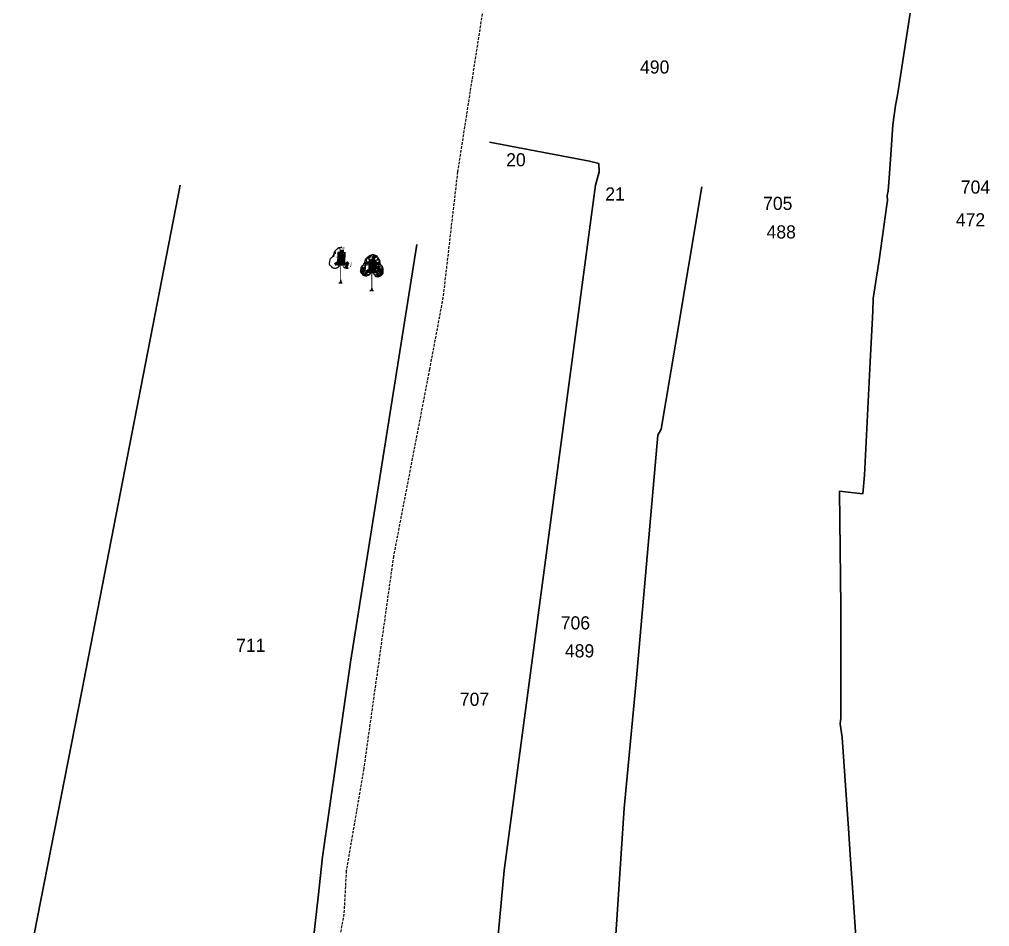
# Model space of a CAD drawing. Header units: millimetres. Extents: x -7906370 to 58235770, y -60992620 to 60.
# Drawn here: x 2613.5 to 2798.2, y -459.1 to -286.3 of the extents above; entities that cross this region are included whole.
import ezdxf

# ---------------------------------------------------------------- set-up
doc = ezdxf.new("R2010")
doc.units = ezdxf.units.MM
doc.linetypes.add('ACAD_ISO02W100', pattern=[15, 12, -3])
doc.linetypes.add('DASHED', pattern=[0.75, 0.5, -0.25])
for name, color, linetype in [('Line_Road', 250, 'ACAD_ISO02W100'), ('Sym_Tree', 92, 'Continuous'), ('Text_Survey_No_Old', 5, 'Continuous')]:
    doc.layers.add(name, color=color, linetype=linetype)
doc.layers.add('Poly_Survey_Bndry', color=250, linetype='Continuous', lineweight=30)
doc.layers.add('Text_Survey_No', color=250, linetype='Continuous', lineweight=0)
doc.layers.add('Text_Chalta_No', color=1, linetype='Continuous', lineweight=0, true_color=0x0000ff)
doc.styles.get("Standard").update_dxf_attribs({"font": 'SakalBharati.ttf'})

msp = doc.modelspace()

# ---------------------------------------------------------------- linework, layer by layer
at = {"layer": 'Line_Road', "linetype": 'DASHED'}
msp.add_lwpolyline([(2721.46, -197.31), (2718.21, -206.05), (2716.25, -212.86), (2715.04, -219.58), (2713.04, -226.05), (2709.52, -240.55), (2706.53, -255.62), (2704.41, -266.32), (2702.53, -279.32), (2696.91, -315.35), (2694.14, -339.25), (2691.56, -352.96), (2684.71, -388.57), (2679.04, -429.05), (2675.72, -448.47), (2675.27, -456.68), (2674.42, -461.34)], dxfattribs=at)
at = {"layer": 'Poly_Survey_Bndry'}
for points in [[(2784.24, -277.66), (2780.75, -300.35), (2780.32, -302.73), (2779.81, -306.38), (2779.49, -311.12), (2779.17, -315.66), (2778.9, -318.97), (2778.7, -319.85), (2778.8, -320.81), (2778.67, -321.65), (2777.21, -332.19), (2776.06, -339.46), (2776.01, -341.87), (2775.5, -351.51), (2774.39, -373.1), (2774.1, -376.64), (2769.66, -376.17), (2769.91, -398.19), (2769.91, -419.4), (2769.79, -420.46), (2770.14, -423.06), (2771.36, -440.39), (2771.64, -445.32), (2772.3, -454.44), (2773.64, -474.21)], [(2722.01, -313.34), (2702.99, -309.71)], [(2723.82, -313.77), (2723.88, -315.35), (2723.2, -317.87), (2722.27, -324.51), (2705.78, -448.42), (2703.31, -475.06), (2702.21, -509.49), (2702.03, -515.2), (2701.87, -517.73), (2703.75, -540.97), (2704.92, -556.27)], [(2723.82, -313.77), (2722.01, -313.34)], [(2644.11, -317.88), (2625.34, -414.58), (2615.01, -467.01), (2627.8, -470.21), (2616.29, -543.02), (2613.49, -561.56)], [(2743.41, -318.2), (2738.41, -348.17), (2735.71, -364.35), (2735.06, -365.46), (2730.99, -411.71), (2728.62, -436.54), (2726.43, -470.21), (2726.2, -473.79), (2726.5, -476.68), (2728.22, -495.37), (2732.44, -545.71), (2733.61, -558.38)], [(2689.13, -329.16), (2676.53, -408.7), (2671.18, -445.81), (2670.39, -453.45), (2667.12, -481.93), (2664.77, -504.03), (2661.15, -523.57), (2659.81, -531.86), (2654.41, -552.88), (2654.82, -555.98), (2656.14, -571.3)]]:
    msp.add_lwpolyline(points, dxfattribs=at)
at = {"layer": 'Sym_Tree'}
for p, q in [((2674.9, -329.69), (2674.67, -329.72)), ((2680.83, -331.15), (2680.6, -331.17)), ((2674.31, -336.46), (2674.96, -336.46)), ((2680.23, -337.92), (2680.88, -337.92))]:
    msp.add_line(p, q, dxfattribs=at)
at = {"layer": 'Sym_Tree', "color": 82, "const_width": 0.8}
for points in [[(2674.35, -333.15), (2674.45, -330.55)], [(2674.44, -333.17), (2674.55, -330.56)], [(2674.79, -332.78), (2674.89, -330.17)], [(2675.12, -333.22), (2675.22, -330.61)], [(2673.69, -332.55), (2674.04, -333.04)], [(2674.21, -332.67), (2674.56, -333.15)], [(2676.03, -332.78), (2675.54, -333.11)], [(2675.66, -332.57), (2676, -333.06)], [(2680.27, -334.61), (2680.38, -332)], [(2680.37, -334.62), (2680.47, -332.01)], [(2680.71, -334.24), (2680.81, -331.63)], [(2681.04, -334.67), (2681.14, -332.06)], [(2679.62, -334.01), (2679.96, -334.49)], [(2680.14, -334.12), (2680.48, -334.61)], [(2681.96, -334.24), (2681.46, -334.57)], [(2681.58, -334.03), (2681.92, -334.51)]]:
    msp.add_lwpolyline(points, dxfattribs=at)
at = {"layer": 'Sym_Tree', "color": 34}
for points in [[(2674.67, -336.46, 0.48, 0.16, 0), (2674.67, -335.81, 0.16, 0.16, 0), (2674.67, -333.13, 0.16, 0.16, 0)], [(2680.59, -337.92, 0.48, 0.16, 0), (2680.59, -337.26, 0.16, 0.16, 0), (2680.59, -334.59, 0.16, 0.16, 0)]]:
    msp.add_lwpolyline(points, format="xyseb", dxfattribs=at)
at = {"layer": 'Sym_Tree', "color": 82}
for points in [[(2674.45, -333.24), (2674.3, -333.41), (2674.07, -333.66), (2673.63, -333.76), (2673.24, -333.73), (2672.9, -333.4), (2672.44, -333), (2672.65, -332.4), (2672.65, -331.81), (2673.34, -331.46), (2673.36, -330.64), (2673.88, -330.11), (2674.29, -329.75), (2674.58, -329.72), (2674.67, -329.72)], [(2680.37, -334.7), (2680.22, -334.86), (2679.99, -335.11), (2679.55, -335.21), (2679.16, -335.19), (2678.82, -334.86), (2678.36, -334.46), (2678.57, -333.86), (2678.58, -333.26), (2679.27, -332.92), (2679.28, -332.1), (2679.8, -331.57), (2680.21, -331.21), (2680.5, -331.18), (2680.6, -331.17)]]:
    msp.add_open_spline(points, degree=3, knots=[0, 0, 0, 0, 0.357151, 0.545743, 0.741494, 0.970117, 1.319935, 1.641608, 1.935314, 2.250626, 2.755061, 3.137005, 3.457298, 3.618487, 3.618487, 3.618487, 3.618487], dxfattribs=at)
at = {"layer": 'Sym_Tree', "color": 82, "start_tangent": (2680.594715, -337.917838), "end_tangent": (2680.594715, -337.917838)}
msp.add_spline([(2680.83, -334.7), (2681.26, -335.17), (2681.58, -335.3), (2681.93, -335.3), (2682.29, -335.1), (2682.74, -334.66), (2682.75, -334.08), (2682.7, -333.55), (2682.34, -333.11), (2682.12, -332.23), (2681.76, -331.64), (2681.33, -331.25), (2680.83, -331.15)], degree=3, dxfattribs=at)
at = {"layer": 'Sym_Tree', "color": 82}
for points in [[(2673.66, -330.32), (2673.5, -330.6), (2673.42, -330.88), (2673.36, -331.14)], [(2673.78, -330.72), (2673.54, -330.61), (2673.57, -330.94), (2673.36, -331.14)], [(2673.78, -330.72), (2673.63, -330.39), (2673.5, -330.6), (2673.44, -330.84)], [(2673.5, -330.6), (2673.44, -330.84), (2673.57, -330.94), (2673.78, -330.72)], [(2674.68, -329.72), (2673.96, -330.06), (2673.66, -330.32), (2673.5, -330.6)], [(2673.57, -330.94), (2673.78, -330.72), (2673.78, -330.72), (2673.54, -330.61)], [(2673.72, -331), (2673.78, -330.72), (2673.78, -330.72), (2673.63, -330.39)], [(2675.13, -329.72), (2674.54, -330.1), (2674.08, -330.12), (2674.68, -329.72)], [(2674.08, -330.12), (2674.68, -329.72), (2674.88, -329.72), (2674.76, -329.86)], [(2674.53, -330.16), (2674.54, -330.1), (2674.21, -330.32), (2674.49, -330.1)], [(2675.3, -330.6), (2674.56, -330.58), (2674.54, -330.96), (2674.48, -331.16)], [(2675.5, -329.85), (2675.33, -329.76), (2674.53, -330.12), (2674.54, -330.16)], [(2674.53, -330.12), (2674.54, -330.16), (2674.54, -330.1)], [(2674.54, -330.1), (2674.54, -330.1), (2674.53, -330.16), (2674.54, -330.1)], [(2674.68, -329.72), (2674.9, -329.69), (2675.13, -329.72), (2674.54, -330.1)], [(2675.18, -331.24), (2675.28, -330.88), (2675.3, -330.6), (2674.56, -330.58)], [(2674.88, -329.72), (2674.76, -329.86), (2674.61, -329.9), (2674.72, -329.8)], [(2674.61, -329.9), (2674.72, -329.8), (2674.76, -329.86), (2674.61, -329.9)], [(2674.76, -329.86), (2674.61, -329.9), (2674.63, -329.84), (2674.72, -329.8)], [(2674.62, -329.9), (2674.63, -329.84), (2674.72, -329.8), (2674.67, -329.72)], [(2674.72, -329.8), (2674.67, -329.72), (2674.88, -329.72), (2674.72, -329.8)], [(2674.88, -329.72), (2674.72, -329.8), (2674.9, -329.69), (2675.13, -329.72)], [(2674.9, -329.69), (2675.13, -329.72), (2675.4, -329.82), (2675.33, -329.76)], [(2673.57, -330.94), (2673.36, -331.14), (2673.42, -331.56), (2673.26, -331.58)], [(2673.42, -331.56), (2673.26, -331.58), (2673.7, -331.6), (2674.18, -331.6)], [(2673.42, -330.88), (2673.36, -331.14), (2673.72, -331), (2673.78, -330.72)], [(2673.7, -331.6), (2674.18, -331.6), (2674.73, -331.24), (2674.83, -330.88)], [(2676.71, -332.54), (2676.68, -332.48), (2676.64, -333.44), (2676.49, -333.5)], [(2676.69, -332.71), (2676.63, -332.56), (2676.71, -332.54), (2676.68, -332.48)], [(2679.49, -332.39), (2679.28, -332.6), (2679.34, -333.02), (2679.18, -333.04)], [(2679.2, -332.81), (2679.21, -332.93), (2679.37, -332.34), (2679.39, -332.28)], [(2679.31, -332.43), (2679.25, -332.6), (2679.49, -332.08), (2679.46, -332.07)], [(2679.36, -332.2), (2679.31, -332.35), (2679.31, -332.43), (2679.25, -332.6)], [(2679.34, -332.34), (2679.36, -332.29), (2679.25, -332.6), (2679.28, -332.6)], [(2679.31, -332.51), (2679.25, -332.6), (2679.31, -332.35), (2679.37, -332.34)], [(2679.29, -332.54), (2679.32, -332.44), (2679.31, -332.51), (2679.25, -332.6)], [(2679.59, -331.77), (2679.42, -332.05), (2679.34, -332.34), (2679.28, -332.6)], [(2679.71, -332.18), (2679.46, -332.07), (2679.49, -332.39), (2679.28, -332.6)], [(2679.34, -332.34), (2679.28, -332.6), (2679.65, -332.46), (2679.71, -332.18)], [(2679.33, -332.36), (2679.36, -332.2), (2679.29, -332.54), (2679.32, -332.44)], [(2679.3, -332.53), (2679.31, -332.51), (2679.32, -332.44), (2679.36, -332.29)], [(2679.31, -332.35), (2679.37, -332.34), (2679.36, -332.2), (2679.31, -332.35)], [(2679.36, -332.19), (2679.42, -332.05), (2679.33, -332.36), (2679.36, -332.2)], [(2679.37, -332.34), (2679.39, -332.28), (2679.34, -332.34), (2679.36, -332.29)], [(2679.34, -333.02), (2679.87, -332.97), (2679.49, -332.39), (2679.73, -332.76)], [(2679.49, -332.39), (2679.73, -332.76), (2679.87, -332.97), (2679.34, -333.02)], [(2679.71, -332.18), (2679.55, -331.84), (2679.42, -332.05), (2679.36, -332.29)], [(2679.42, -332.05), (2679.36, -332.29), (2679.49, -332.39), (2679.71, -332.18)], [(2679.36, -332.29), (2679.4, -332.13), (2679.42, -332.05), (2679.4, -332.13)], [(2679.42, -332.05), (2679.4, -332.13), (2679.36, -332.19), (2679.42, -332.05)], [(2679.36, -332.19), (2679.36, -332.19), (2679.36, -332.29), (2679.4, -332.13)], [(2680.6, -331.17), (2679.89, -331.51), (2679.59, -331.77), (2679.42, -332.05)], [(2679.49, -332.08), (2679.46, -332.07), (2679.74, -331.68), (2679.89, -331.51)], [(2679.49, -332.39), (2679.71, -332.18), (2679.71, -332.18), (2679.46, -332.07)], [(2680.01, -332.42), (2680.37, -332.42), (2679.95, -332.62), (2679.49, -332.39)], [(2679.95, -332.62), (2679.49, -332.39), (2679.95, -332.62), (2679.87, -332.97)], [(2679.65, -332.46), (2679.71, -332.18), (2679.71, -332.18), (2679.55, -331.84)], [(2679.68, -331.78), (2679.65, -331.74), (2679.57, -331.88), (2679.59, -331.92)], [(2679.57, -331.88), (2679.59, -331.92), (2679.62, -331.82), (2679.68, -331.78)], [(2679.74, -331.68), (2679.89, -331.51), (2679.59, -331.77), (2679.74, -331.68)], [(2679.71, -332.18), (2679.59, -331.92), (2679.66, -331.78), (2680, -331.57)], [(2679.59, -331.77), (2679.74, -331.68), (2679.68, -331.78), (2679.65, -331.74)], [(2679.67, -331.86), (2679.6, -331.88), (2679.59, -331.92), (2679.67, -331.86)], [(2679.59, -331.92), (2679.67, -331.86), (2680.44, -332.21), (2680.72, -332.32)], [(2679.67, -331.86), (2679.67, -331.81), (2679.67, -331.86), (2679.6, -331.88)], [(2679.62, -331.82), (2679.68, -331.78), (2680.6, -331.17), (2680.4, -331.2)], [(2679.63, -333.06), (2680.11, -333.06), (2680.65, -332.7), (2680.75, -332.34)], [(2679.66, -331.78), (2680, -331.57), (2680.03, -332.03), (2679.67, -331.86)], [(2679.93, -331.62), (2680, -331.57), (2679.67, -331.86), (2679.67, -331.81)], [(2680.03, -332.03), (2679.67, -331.86), (2679.68, -331.95), (2680.03, -332.03)], [(2679.68, -331.95), (2680.03, -332.03), (2680, -331.57), (2680.72, -331.28)], [(2679.96, -331.55), (2679.77, -331.67), (2679.68, -331.78), (2679.96, -331.55)], [(2679.99, -331.57), (2679.77, -331.67), (2679.72, -331.82), (2679.76, -331.85)], [(2679.72, -331.82), (2679.76, -331.85), (2679.93, -331.62), (2680, -331.57)], [(2680, -331.57), (2680.72, -331.28), (2679.99, -331.57), (2679.77, -331.67)], [(2679.89, -331.51), (2680.18, -331.37), (2679.96, -331.55), (2679.77, -331.67)], [(2680.18, -331.37), (2680.21, -331.26), (2680.04, -331.38), (2679.89, -331.51)], [(2680.04, -331.38), (2679.89, -331.51), (2680.18, -331.37), (2680.06, -331.38)], [(2680.18, -331.37), (2680.06, -331.38), (2679.89, -331.51), (2680.18, -331.37)], [(2680.01, -332.42), (2679.95, -332.62), (2679.95, -332.62), (2680.01, -332.42)], [(2681.05, -331.17), (2680.46, -331.56), (2680, -331.57), (2680.6, -331.17)], [(2680, -331.57), (2680.6, -331.17), (2680.8, -331.17), (2680.68, -331.32)], [(2680.44, -332.21), (2680.72, -332.32), (2680.01, -332.42), (2680.37, -332.42)], [(2680.6, -331.17), (2680.4, -331.2), (2680.21, -331.26), (2680.04, -331.38)], [(2680.21, -331.26), (2680.04, -331.38), (2680.32, -331.24), (2680.4, -331.2)], [(2680.36, -331.23), (2680.32, -331.24), (2680.04, -331.38), (2680.18, -331.37)], [(2680.36, -331.23), (2680.18, -331.37), (2680.19, -331.3), (2680.04, -331.38)], [(2680.04, -331.38), (2680.18, -331.37), (2680.3, -331.26), (2680.31, -331.24)], [(2680.19, -331.3), (2680.04, -331.38), (2680.18, -331.37), (2680.21, -331.26)], [(2681.22, -332.05), (2680.48, -332.03), (2680.16, -332.18), (2680.04, -331.92)], [(2680.4, -332.62), (2680.46, -332.42), (2681.2, -333.8), (2680.12, -333.84)], [(2680.14, -331.78), (2680.41, -331.55), (2681.05, -331.17), (2681.22, -332.05)], [(2680.45, -331.62), (2680.46, -331.56), (2680.14, -331.78), (2680.41, -331.55)], [(2680.29, -331.26), (2680.29, -331.26), (2680.36, -331.23), (2680.18, -331.37)], [(2680.3, -331.26), (2680.31, -331.24), (2680.2, -331.27), (2680.18, -331.37)], [(2680.2, -331.27), (2680.18, -331.37), (2680.31, -331.24), (2680.27, -331.26)], [(2680.32, -331.24), (2680.4, -331.2), (2680.2, -331.27), (2680.4, -331.2)], [(2680.2, -331.27), (2680.4, -331.2), (2680.36, -331.23), (2680.32, -331.24)], [(2680.31, -331.24), (2680.27, -331.26), (2680.29, -331.26)], [(2681.22, -332.05), (2680.48, -332.03), (2680.46, -332.42), (2680.4, -332.62)], [(2681.05, -331.17), (2681.22, -332.05), (2680.48, -332.03), (2680.45, -331.57)], [(2681.42, -331.31), (2681.25, -331.22), (2680.45, -331.58), (2680.46, -331.62)], [(2680.45, -331.58), (2680.46, -331.62), (2680.46, -331.56)], [(2680.46, -331.56), (2680.46, -331.56), (2680.45, -331.62), (2680.46, -331.56)], [(2680.48, -332.03), (2680.45, -331.57), (2681.22, -332.05), (2680.48, -332.03)], [(2680.6, -331.17), (2680.83, -331.15), (2681.05, -331.17), (2680.46, -331.56)], [(2681.1, -332.7), (2681.2, -332.34), (2681.22, -332.05), (2680.48, -332.03)], [(2680.8, -331.17), (2680.68, -331.32), (2680.54, -331.36), (2680.64, -331.25)], [(2680.54, -331.36), (2680.56, -331.3), (2680.64, -331.25), (2680.6, -331.17)], [(2680.54, -331.36), (2680.64, -331.25), (2680.68, -331.32), (2680.54, -331.36)], [(2680.68, -331.32), (2680.54, -331.36), (2680.56, -331.3), (2680.64, -331.25)], [(2681.52, -332.69), (2681.48, -332.48), (2680.57, -333.76), (2681.64, -333.94)], [(2680.64, -331.25), (2680.6, -331.17), (2680.8, -331.17), (2680.64, -331.25)], [(2680.8, -331.17), (2680.64, -331.25), (2680.83, -331.15), (2681.05, -331.17)], [(2680.81, -332.68), (2680.76, -332.31), (2680.77, -332.03), (2681.51, -332.1)], [(2681.78, -333.17), (2681.3, -333.1), (2680.81, -332.68), (2680.76, -332.31)], [(2681.88, -331.89), (2681.64, -331.63), (2681.05, -331.17), (2680.77, -332.03)], [(2681.05, -331.17), (2680.77, -332.03), (2681.51, -332.1), (2681.6, -331.65)], [(2681.51, -332.1), (2681.6, -331.65), (2680.77, -332.03), (2681.51, -332.1)], [(2680.77, -332.03), (2681.51, -332.1), (2681.48, -332.48), (2681.52, -332.69)], [(2680.77, -332.03), (2681.51, -332.1), (2681.81, -332.28), (2681.96, -332.05)], [(2680.87, -331.27), (2680.79, -331.22), (2680.98, -331.32), (2680.79, -331.22)], [(2680.98, -331.32), (2680.79, -331.22), (2680.83, -331.26), (2680.87, -331.27)], [(2681.96, -332.05), (2681.89, -331.97), (2681.07, -332.22), (2680.79, -332.3)], [(2681.07, -332.22), (2680.79, -332.3), (2681.48, -332.48), (2681.12, -332.43)], [(2680.83, -331.15), (2681.05, -331.17), (2681.32, -331.27), (2681.25, -331.22)], [(2680.88, -331.28), (2680.91, -331.3), (2680.89, -331.3)], [(2681.86, -332.06), (2681.51, -332.1), (2681.6, -331.65), (2680.91, -331.26)], [(2681.6, -331.65), (2680.91, -331.26), (2681.6, -331.65), (2681.81, -331.77)], [(2681.05, -331.17), (2681.72, -331.6), (2681.98, -331.9), (2682.1, -332.2)], [(2681.94, -331.94), (2681.88, -331.89), (2681.05, -331.17), (2681.25, -331.22)], [(2681.05, -331.17), (2681.25, -331.22), (2681.43, -331.31), (2681.58, -331.45)], [(2681.48, -332.48), (2681.12, -332.43), (2681.52, -332.69), (2682, -332.52)], [(2681.43, -331.31), (2681.58, -331.45), (2681.32, -331.27), (2681.25, -331.22)], [(2681.28, -331.26), (2681.32, -331.27), (2681.58, -331.45), (2681.44, -331.42)], [(2681.34, -331.3), (2681.34, -331.3), (2681.28, -331.26), (2681.44, -331.42)], [(2681.28, -331.26), (2681.44, -331.42), (2681.44, -331.36), (2681.58, -331.45)], [(2681.58, -331.45), (2681.44, -331.42), (2681.34, -331.29), (2681.33, -331.28)], [(2681.34, -331.29), (2681.33, -331.28), (2681.44, -331.32), (2681.44, -331.42)], [(2681.44, -331.32), (2681.44, -331.42), (2681.33, -331.28), (2681.37, -331.3)], [(2681.44, -331.36), (2681.58, -331.45), (2681.44, -331.42), (2681.42, -331.31)], [(2681.44, -331.42), (2681.42, -331.31), (2681.58, -331.45), (2681.72, -331.6)], [(2681.58, -331.45), (2681.72, -331.6), (2681.44, -331.42), (2681.56, -331.44)], [(2681.44, -331.42), (2681.56, -331.44), (2681.72, -331.6), (2681.44, -331.42)], [(2681.72, -331.6), (2681.44, -331.42), (2681.64, -331.63), (2681.81, -331.77)], [(2681.48, -332.48), (2681.52, -332.69), (2681.52, -332.69), (2681.48, -332.48)], [(2681.91, -331.89), (2681.6, -331.65), (2681.51, -332.1), (2681.89, -331.97)], [(2681.51, -332.1), (2681.89, -331.97), (2681.86, -332.06), (2681.51, -332.1)], [(2681.81, -332.28), (2681.96, -332.05), (2681.91, -331.89), (2681.6, -331.65)], [(2681.6, -331.65), (2681.81, -331.77), (2681.85, -331.92), (2681.79, -331.95)], [(2681.85, -331.92), (2681.79, -331.95), (2681.66, -331.7), (2681.6, -331.65)], [(2681.66, -331.7), (2681.6, -331.65), (2681.89, -331.97), (2681.9, -331.92)], [(2681.64, -331.63), (2681.81, -331.77), (2681.88, -331.89), (2681.64, -331.63)], [(2681.65, -332.2), (2681.67, -332.28), (2681.7, -332.34), (2681.65, -332.2)], [(2682.03, -332.21), (2682.07, -332.21), (2681.84, -331.79), (2681.72, -331.6)], [(2681.84, -331.79), (2681.72, -331.6), (2681.98, -331.9), (2681.84, -331.79)], [(2681.83, -332.57), (2681.81, -332.28), (2681.81, -332.28), (2682, -331.97)], [(2681.81, -332.28), (2682, -331.97), (2682.1, -332.2), (2682.14, -332.44)], [(2682.1, -332.2), (2682.14, -332.44), (2682, -332.52), (2681.81, -332.28)], [(2682, -332.52), (2681.81, -332.28), (2681.81, -332.28), (2682.07, -332.21)], [(2681.81, -332.28), (2682.07, -332.21), (2682, -332.52), (2682.17, -332.75)], [(2682.15, -332.49), (2682.17, -332.75), (2681.83, -332.57), (2681.81, -332.28)], [(2681.98, -331.9), (2681.84, -331.79), (2681.88, -331.89), (2681.93, -331.86)], [(2681.88, -331.89), (2681.93, -331.86), (2681.98, -332.01), (2681.96, -332.05)], [(2681.98, -332.01), (2681.96, -332.05), (2681.94, -331.94), (2681.88, -331.89)], [(2681.89, -331.97), (2681.9, -331.92), (2681.89, -331.97), (2681.95, -332)], [(2681.89, -331.97), (2681.95, -332), (2681.96, -332.05), (2681.89, -331.97)], [(2681.98, -331.9), (2682.1, -332.2), (2682.15, -332.49), (2682.17, -332.75)], [(2682.17, -332.58), (2682.21, -332.76), (2682.03, -332.21), (2682.07, -332.21)], [(2682.14, -332.44), (2682.12, -332.28), (2682.1, -332.2), (2682.12, -332.28)], [(2682.15, -332.34), (2682.1, -332.2), (2682.16, -332.52), (2682.15, -332.35)], [(2682.23, -332.97), (2682.21, -333.09), (2682.12, -332.49), (2682.11, -332.43)], [(2682.12, -332.49), (2682.11, -332.43), (2682.15, -332.49), (2682.14, -332.44)], [(2682.15, -332.34), (2682.15, -332.34), (2682.14, -332.44), (2682.12, -332.28)], [(2682.18, -332.51), (2682.12, -332.49), (2682.15, -332.35), (2682.18, -332.51)], [(2682.16, -332.67), (2682.21, -332.76), (2682.18, -332.51), (2682.12, -332.49)], [(2682.15, -332.49), (2682.14, -332.44), (2682.21, -332.76), (2682.18, -332.75)], [(2682.17, -332.69), (2682.16, -332.67), (2682.16, -332.6), (2682.14, -332.44)], [(2682.16, -332.52), (2682.15, -332.35), (2682.17, -332.7), (2682.16, -332.6)], [(2682.15, -332.35), (2682.18, -332.51), (2682.17, -332.58), (2682.21, -332.76)], [(2674.92, -333.23), (2674.89, -333.2), (2675.1, -333.32), (2675.09, -333.27)], [(2674.89, -333.72), (2674.89, -333.72), (2674.89, -333.72)], [(2675.18, -333.59), (2674.9, -333.24), (2675.9, -332.91), (2676.12, -333.67)], [(2675.53, -333.8), (2675.34, -333.72), (2675.18, -333.59), (2674.9, -333.24)], [(2674.93, -333.23), (2674.93, -333.23), (2675.1, -333.32), (2674.92, -333.23)], [(2675.34, -333.72), (2675.29, -333.66), (2675.19, -333.6), (2675.27, -333.66)], [(2675.19, -333.6), (2675.27, -333.66), (2675.19, -333.6), (2675.29, -333.66)], [(2675.19, -333.6), (2675.29, -333.66), (2675.34, -333.72)], [(2675.37, -333.41), (2675.76, -333.83), (2675.2, -333.57), (2675.37, -333.41)], [(2675.2, -333.57), (2675.37, -333.41), (2675.29, -333.66), (2675.72, -333.85)], [(2675.52, -333.81), (2675.34, -333.71), (2675.27, -333.66), (2675.29, -333.66)], [(2675.27, -333.66), (2675.29, -333.66), (2675.27, -333.66), (2675.27, -333.67)], [(2675.27, -333.66), (2675.27, -333.67), (2675.34, -333.71), (2675.31, -333.68)], [(2675.29, -333.66), (2675.72, -333.85), (2675.34, -333.72), (2675.45, -333.75)], [(2675.76, -333.83), (2675.66, -333.82), (2675.34, -333.72), (2675.29, -333.66)], [(2675.34, -333.72), (2675.29, -333.66), (2675.29, -333.66), (2675.53, -333.8)], [(2675.29, -333.66), (2675.53, -333.8), (2675.63, -333.82), (2675.72, -333.85)], [(2675.63, -333.82), (2675.72, -333.85), (2675.34, -333.72), (2675.29, -333.66)], [(2675.95, -333.86), (2675.72, -333.85), (2675.53, -333.8), (2675.34, -333.72)], [(2675.34, -333.72), (2675.45, -333.75), (2675.71, -333.83), (2675.77, -333.77)], [(2675.9, -332.91), (2676.12, -333.67), (2675.37, -333.41), (2675.76, -333.83)], [(2675.52, -333.79), (2675.52, -333.8), (2675.73, -333.85), (2675.76, -333.83)], [(2675.73, -333.85), (2675.76, -333.83), (2675.62, -333.82), (2675.53, -333.8)], [(2675.67, -333.7), (2675.76, -333.67), (2675.68, -333.75), (2675.63, -333.69)], [(2675.68, -333.75), (2675.63, -333.69), (2675.73, -333.67), (2675.71, -333.69)], [(2675.71, -333.83), (2675.77, -333.77), (2675.76, -333.83), (2675.66, -333.82)], [(2675.66, -333.84), (2675.72, -333.85), (2675.95, -333.86), (2675.74, -333.85)], [(2676.03, -333.5), (2675.85, -333.58), (2675.67, -333.7), (2675.76, -333.67)], [(2676.19, -333.44), (2676.03, -333.5), (2675.68, -333.79), (2675.91, -333.64)], [(2675.93, -333.62), (2675.68, -333.75), (2675.83, -333.67), (2675.81, -333.51)], [(2675.98, -333.57), (2675.93, -333.62), (2675.93, -333.62), (2675.68, -333.75)], [(2675.68, -333.79), (2675.91, -333.64), (2675.9, -333.61), (2675.85, -333.58)], [(2675.68, -333.75), (2675.91, -333.64), (2675.93, -333.62), (2675.85, -333.58)], [(2675.73, -333.67), (2675.71, -333.69), (2675.68, -333.75), (2675.91, -333.64)], [(2676.38, -333.62), (2676.3, -333.58), (2675.95, -333.86), (2675.72, -333.85)], [(2675.95, -333.86), (2675.74, -333.85), (2675.73, -333.85), (2675.73, -333.86)], [(2675.83, -333.67), (2675.81, -333.51), (2676.03, -333.5), (2675.85, -333.58)], [(2675.9, -333.61), (2675.85, -333.58), (2675.98, -333.57), (2675.93, -333.62)], [(2678.72, -333.47), (2678.56, -333.67), (2678.46, -334.27), (2679.29, -334.34)], [(2678.52, -334.08), (2678.46, -334.27), (2678.56, -333.68), (2678.49, -334.08)], [(2678.52, -334.08), (2678.52, -334.08), (2678.52, -334.08), (2678.46, -334.27)], [(2678.46, -334.27), (2679.29, -334.34), (2679.26, -335.18), (2679.08, -335.09)], [(2678.59, -334.65), (2678.49, -334.46), (2678.46, -334.27), (2679.11, -335)], [(2678.46, -334.27), (2679.11, -335), (2679.09, -335.04), (2678.89, -334.88)], [(2678.94, -334.86), (2678.89, -334.88), (2678.46, -334.27), (2678.94, -334.86)], [(2678.46, -334.27), (2678.94, -334.86), (2678.94, -334.86), (2678.49, -334.46)], [(2678.63, -334.67), (2678.49, -334.46), (2678.5, -334.47), (2678.46, -334.27)], [(2678.5, -334.47), (2678.46, -334.27), (2678.49, -334.46), (2678.55, -334.51)], [(2678.49, -334.46), (2678.55, -334.51), (2678.56, -333.68), (2678.64, -333.74)], [(2678.56, -333.68), (2678.49, -334.08), (2678.64, -333.74), (2678.64, -333.72)], [(2678.56, -333.68), (2678.64, -333.74), (2678.52, -334.08)], [(2678.68, -333.29), (2678.62, -333.42), (2678.58, -333.58), (2678.56, -333.67)], [(2678.86, -333.3), (2678.88, -333.9), (2678.56, -333.66), (2678.88, -333.9)], [(2678.58, -333.58), (2678.56, -333.67), (2678.74, -333.75), (2678.94, -333.39)], [(2678.56, -333.66), (2678.88, -333.9), (2679.05, -333.47), (2678.94, -333.39)], [(2678.68, -333.5), (2678.68, -333.5), (2678.72, -333.47), (2678.56, -333.67)], [(2678.62, -333.53), (2678.59, -333.55), (2678.58, -333.58), (2678.67, -333.48)], [(2678.58, -333.58), (2678.67, -333.48), (2678.67, -333.48)], [(2678.68, -333.5), (2678.59, -333.55), (2678.65, -333.52), (2678.64, -333.4)], [(2678.65, -333.52), (2678.64, -333.4), (2678.62, -333.53), (2678.59, -333.55)], [(2678.61, -333.61), (2678.61, -333.61), (2678.68, -333.5), (2678.59, -333.55)], [(2678.84, -333.33), (2678.75, -333.31), (2678.64, -333.4), (2678.61, -333.61)], [(2678.64, -333.4), (2678.61, -333.61), (2678.7, -333.48), (2678.72, -333.37)], [(2678.7, -333.55), (2678.7, -333.48), (2678.61, -333.61)], [(2678.92, -333.22), (2678.85, -333.23), (2678.68, -333.29), (2678.62, -333.42)], [(2678.67, -333.78), (2678.71, -333.71), (2678.63, -334.67), (2678.77, -334.76)], [(2678.72, -333.37), (2678.75, -333.31), (2678.64, -333.4), (2678.68, -333.29)], [(2678.64, -333.4), (2678.68, -333.29), (2678.7, -333.55), (2678.7, -333.48)], [(2678.66, -333.66), (2679.04, -333.57), (2678.68, -333.62), (2678.64, -333.74)], [(2678.68, -333.62), (2678.64, -333.74), (2678.67, -333.94), (2678.75, -333.8)], [(2678.64, -333.74), (2678.64, -333.72), (2679.29, -334.34), (2679.13, -334.2)], [(2678.75, -333.8), (2678.76, -333.86), (2678.66, -333.66), (2679.04, -333.57)], [(2678.67, -333.48), (2678.67, -333.48), (2678.68, -333.5)], [(2678.67, -333.94), (2678.75, -333.8), (2678.67, -333.78), (2678.71, -333.71)], [(2678.79, -333.32), (2679.36, -333.13), (2678.69, -333.29), (2678.75, -333.23)], [(2678.69, -333.29), (2678.75, -333.23), (2678.79, -333.19), (2678.86, -333.13)], [(2678.84, -333.36), (2678.7, -333.48), (2678.91, -333.33), (2678.86, -333.3)], [(2678.7, -333.48), (2678.72, -333.37), (2678.84, -333.33)], [(2678.74, -333.75), (2678.94, -333.39), (2678.84, -333.36), (2678.7, -333.48)], [(2678.84, -333.33), (2678.84, -333.33), (2678.72, -333.37), (2678.75, -333.31)], [(2678.88, -333.9), (2678.88, -333.9), (2678.81, -334.11), (2678.74, -333.75)], [(2678.81, -334.11), (2678.74, -333.75), (2679.13, -334.2), (2678.87, -333.94)], [(2678.86, -333.14), (2678.79, -333.19), (2678.75, -333.23), (2678.83, -333.21)], [(2678.75, -333.23), (2678.83, -333.21), (2678.85, -333.23), (2678.92, -333.22)], [(2678.88, -333.32), (2678.94, -333.28), (2678.84, -333.33), (2678.75, -333.31)], [(2678.9, -333.92), (2678.76, -333.86), (2678.75, -333.8), (2678.76, -333.86)], [(2678.87, -333.94), (2678.95, -333.97), (2678.9, -333.92), (2678.76, -333.86)], [(2678.79, -333.19), (2678.86, -333.13), (2678.92, -333.08), (2678.94, -333.2)], [(2678.92, -333.08), (2678.94, -333.2), (2678.85, -333.23), (2678.79, -333.19)], [(2678.91, -333.33), (2678.86, -333.3), (2678.79, -333.32), (2679.36, -333.13)], [(2678.85, -333.23), (2678.79, -333.19), (2678.86, -333.13), (2678.87, -333.19)], [(2678.79, -333.19), (2678.86, -333.19), (2678.86, -333.14), (2678.79, -333.19)], [(2678.86, -333.19), (2678.86, -333.19), (2678.79, -333.19), (2678.86, -333.19)], [(2678.89, -333.15), (2678.83, -333.21), (2679.04, -332.98)], [(2678.94, -333.2), (2678.86, -333.19), (2678.89, -333.15), (2678.83, -333.21)], [(2678.85, -333.23), (2678.92, -333.22), (2678.94, -333.2), (2678.86, -333.19)], [(2678.92, -333.22), (2678.92, -333.22), (2678.92, -333.22), (2678.85, -333.23)], [(2678.86, -333.13), (2678.87, -333.19), (2678.86, -333.14), (2678.89, -333.15)], [(2678.86, -333.14), (2678.89, -333.15), (2678.86, -333.19)], [(2679.05, -333.47), (2678.95, -333.27), (2678.86, -333.3), (2678.88, -333.9)], [(2678.95, -333.27), (2678.95, -333.38), (2678.86, -333.3), (2678.95, -333.27)], [(2678.86, -333.3), (2678.95, -333.27), (2678.94, -333.37), (2678.87, -333.33)], [(2678.94, -333.37), (2678.87, -333.33), (2678.94, -333.37), (2678.95, -333.28)], [(2679.01, -333.56), (2678.92, -333.52), (2679.01, -333.56), (2678.87, -333.51)], [(2679.01, -333.56), (2678.87, -333.51), (2679.01, -333.56), (2678.88, -333.9)], [(2679.19, -333.76), (2678.97, -333.98), (2678.87, -333.94), (2678.95, -333.97)], [(2679.13, -334.2), (2678.87, -333.94), (2678.88, -333.9), (2679.14, -334.06)], [(2679.54, -333.04), (2679.42, -334.24), (2678.88, -333.9), (2679.16, -333.32)], [(2679.42, -334.24), (2678.88, -333.9), (2678.92, -333.22), (2679.17, -333.17)], [(2678.94, -333.37), (2678.95, -333.28), (2678.88, -333.32), (2678.94, -333.28)], [(2678.88, -333.9), (2679.16, -333.32), (2679.12, -334.14), (2679.12, -334.46)], [(2679.01, -333.56), (2678.88, -333.9), (2678.94, -333.39), (2679.05, -333.47)], [(2679.05, -333.47), (2679.11, -333.6), (2678.88, -333.9), (2679.04, -333.57)], [(2678.88, -333.9), (2679.04, -333.57), (2679.01, -333.56), (2678.92, -333.52)], [(2679.29, -334.34), (2679.13, -334.2), (2679.4, -333.76), (2678.88, -333.9)], [(2679.4, -333.76), (2678.88, -333.9), (2678.88, -333.9)], [(2678.88, -333.9), (2678.88, -333.9), (2679.19, -333.76), (2678.97, -333.98)], [(2678.88, -333.9), (2679.14, -334.06), (2678.88, -333.9), (2679.04, -333.88)], [(2678.88, -333.9), (2679.04, -333.88), (2678.88, -333.9)], [(2679.42, -334.24), (2679.12, -334.14), (2679.42, -334.24), (2678.88, -333.9)], [(2679.18, -333.04), (2679.18, -332.89), (2678.92, -333.22)], [(2678.92, -333.08), (2678.92, -333.11), (2679.04, -332.98), (2679.18, -332.89)], [(2679.04, -332.98), (2679.18, -332.89), (2678.92, -333.22), (2678.92, -333.11)], [(2678.92, -333.22), (2678.92, -333.11), (2678.99, -333.19), (2679.18, -332.89)], [(2679.04, -332.98), (2679.04, -332.98), (2678.92, -333.08), (2678.92, -333.11)], [(2678.92, -333.22), (2679.17, -333.17), (2679.34, -333.02), (2679.17, -333.17)], [(2678.92, -333.22), (2678.92, -333.22), (2678.92, -333.22)], [(2678.92, -333.22), (2678.92, -333.22), (2678.92, -333.22)], [(2679.05, -333.47), (2678.94, -333.39), (2679.05, -333.47), (2678.92, -333.52)], [(2679.05, -333.47), (2678.92, -333.52), (2679.05, -333.47), (2679.11, -333.6)], [(2678.94, -333.39), (2678.99, -333.35), (2678.95, -333.27), (2678.95, -333.38)], [(2678.94, -333.39), (2679.05, -333.47), (2678.94, -333.39), (2678.99, -333.35)], [(2679.16, -333.2), (2679.16, -333.32), (2679.05, -333.47), (2678.95, -333.27)], [(2678.99, -333.19), (2679.18, -332.89), (2679.18, -333.04), (2679.3, -333.04)], [(2679.18, -333.1), (2679.18, -333.04), (2678.99, -333.19), (2679.18, -333.1)], [(2678.99, -333.19), (2679.18, -333.1), (2679.18, -333.04), (2679.01, -333.16)], [(2679.18, -333.04), (2679.01, -333.16), (2679.18, -333.1), (2679.18, -333.04)], [(2679.04, -332.98), (2679.18, -332.89), (2679.28, -332.6), (2679.25, -332.6)], [(2679.17, -332.8), (2679.17, -332.79), (2679.04, -332.98), (2679.18, -332.89)], [(2679.16, -333.32), (2679.16, -333.2), (2679.07, -333.51), (2679.05, -333.47)], [(2679.07, -333.51), (2679.05, -333.47), (2679.21, -333.47), (2679.16, -333.54)], [(2679.11, -333.6), (2679.16, -333.54), (2679.16, -333.32), (2679.16, -333.2)], [(2679.15, -333.68), (2679.24, -333.73), (2679.11, -333.6), (2679.16, -333.54)], [(2680.06, -335.01), (2680.37, -334.7), (2679.42, -334.24), (2679.11, -334.97)], [(2679.42, -334.24), (2679.11, -334.97), (2679.89, -334.8), (2679.45, -335.17)], [(2679.12, -334.14), (2679.12, -334.46), (2679.12, -334.46), (2679.4, -334.48)], [(2679.12, -334.46), (2679.4, -334.48), (2679.42, -334.24), (2679.12, -334.14)], [(2679.29, -333.53), (2679.16, -333.54), (2679.15, -333.68), (2679.24, -333.73)], [(2679.19, -333.76), (2679.15, -333.68), (2679.16, -333.54), (2679.24, -333.73)], [(2679.42, -334.24), (2679.26, -334.25), (2679.19, -333.76), (2679.15, -333.68)], [(2679.34, -333.02), (2679.17, -333.17), (2679.16, -333.32), (2679.17, -333.17)], [(2679.54, -333.04), (2679.34, -333.02), (2679.21, -333.47), (2679.16, -333.32)], [(2679.16, -333.32), (2679.17, -333.17), (2679.18, -333.04)], [(2679.21, -333.47), (2679.16, -333.32), (2679.16, -333.32), (2679.16, -333.2)], [(2679.16, -333.32), (2679.16, -333.2), (2679.16, -333.2), (2679.26, -333.21)], [(2679.16, -333.2), (2679.26, -333.21), (2679.16, -333.2), (2679.16, -333.32)], [(2679.21, -333.47), (2679.16, -333.54), (2679.42, -334.24), (2679.26, -334.25)], [(2679.16, -333.54), (2679.24, -333.73), (2679.29, -333.53), (2679.16, -333.54)], [(2679.16, -333.54), (2679.24, -333.73), (2679.16, -333.54), (2679.24, -333.73)], [(2679.21, -332.93), (2679.18, -332.89), (2679.17, -332.8), (2679.17, -332.79)], [(2679.18, -333.04), (2679.18, -333.04), (2679.18, -333.04), (2679.18, -332.89)], [(2679.18, -333.1), (2679.18, -333.04), (2679.21, -332.93), (2679.18, -332.89)], [(2679.34, -333.02), (2679.18, -333.04), (2679.63, -333.06), (2680.11, -333.06)], [(2679.18, -333.04), (2679.18, -333.04), (2679.18, -333.04)], [(2679.18, -333.04), (2679.3, -333.04), (2679.18, -333.1), (2679.18, -333.04)], [(2679.28, -332.6), (2679.25, -332.6), (2679.23, -332.69), (2679.19, -332.74)], [(2679.19, -332.86), (2679.21, -332.93), (2679.28, -332.6), (2679.33, -332.78)], [(2679.23, -332.69), (2679.19, -332.74), (2679.19, -332.86), (2679.21, -332.93)], [(2679.23, -332.69), (2679.28, -332.6), (2679.2, -332.81), (2679.21, -332.93)], [(2679.28, -332.6), (2679.33, -332.78), (2679.23, -332.69), (2679.28, -332.6)], [(2679.25, -332.6), (2679.28, -332.6), (2679.3, -332.53), (2679.31, -332.51)], [(2679.95, -332.62), (2679.87, -332.97), (2679.34, -333.02), (2679.87, -332.97)], [(2679.87, -332.97), (2679.34, -333.02), (2679.63, -333.06)], [(2679.54, -333.04), (2679.81, -333.22), (2679.54, -333.04), (2679.34, -333.02)], [(2679.81, -333.22), (2679.85, -333.06), (2679.54, -333.04), (2679.81, -333.22)], [(2679.63, -333.06), (2679.63, -333.06), (2679.81, -333.22), (2679.85, -333.06)], [(2681.2, -333.8), (2680.12, -333.84), (2679.99, -333.04), (2679.88, -334.24)], [(2680.57, -333.76), (2681.64, -333.94), (2681.86, -333.16), (2681.83, -334.36)], [(2681.32, -333.17), (2681.32, -333.17), (2681.12, -333.3), (2681.1, -333.14)], [(2682.06, -333.16), (2682.22, -333.2), (2681.78, -333.17), (2681.3, -333.1)], [(2681.52, -332.69), (2682, -332.52), (2681.52, -332.69), (2681.54, -333.05)], [(2681.52, -332.69), (2681.54, -333.05), (2682.06, -333.16), (2681.54, -333.05)], [(2682.06, -333.16), (2681.54, -333.05), (2682, -332.52), (2681.71, -332.86)], [(2682, -332.52), (2681.71, -332.86), (2681.54, -333.05), (2682.06, -333.16)], [(2681.54, -333.05), (2682.06, -333.16), (2681.78, -333.17)], [(2681.57, -333.3), (2681.55, -333.14), (2681.86, -333.16), (2681.57, -333.3)], [(2681.86, -333.16), (2681.57, -333.3), (2681.86, -333.16), (2682.06, -333.16)], [(2682.14, -334.3), (2682.1, -334.62), (2682.1, -334.62), (2681.81, -334.61)], [(2682.1, -334.62), (2681.81, -334.61), (2681.83, -334.36), (2682.14, -334.3)], [(2681.86, -333.16), (2681.83, -334.36), (2682.41, -334.1), (2682.2, -333.48)], [(2681.83, -334.36), (2682.41, -334.1), (2682.45, -333.42), (2682.22, -333.34)], [(2682.14, -333.63), (2682.18, -333.71), (2681.83, -334.36), (2681.98, -334.4)], [(2681.83, -334.36), (2681.98, -334.4), (2682.12, -333.92), (2682.17, -333.85)], [(2681.83, -334.36), (2682.14, -334.3), (2681.83, -334.36), (2682.41, -334.1)], [(2681.86, -333.16), (2682.06, -333.16), (2682.14, -333.63), (2682.2, -333.48)], [(2681.95, -334.48), (2682.12, -334.36), (2681.91, -333.89), (2682.41, -334.1)], [(2681.91, -333.89), (2682.41, -334.1), (2682.41, -334.1)], [(2682.62, -333.69), (2682.75, -333.92), (2682.77, -334.52), (2681.95, -334.48)], [(2682.67, -333.97), (2682.67, -333.95), (2681.95, -334.48), (2682.12, -334.36)], [(2682, -332.52), (2682.17, -332.75), (2682.06, -333.16), (2682.22, -333.2)], [(2682.46, -333.53), (2682.5, -333.51), (2682.57, -333.54), (2682.03, -333.27)], [(2682.57, -333.54), (2682.03, -333.27), (2682.68, -333.51), (2682.62, -333.45)], [(2682.18, -333.71), (2682.07, -333.89), (2682.05, -333.68), (2682.18, -333.71)], [(2682.05, -333.68), (2682.18, -333.71), (2682.17, -333.85), (2682.07, -333.89)], [(2682.45, -333.42), (2682.22, -333.34), (2682.06, -333.16), (2682.22, -333.34)], [(2682.06, -333.16), (2682.22, -333.34), (2682.2, -333.48), (2682.22, -333.34)], [(2682.12, -333.92), (2682.17, -333.85), (2682.18, -333.71), (2682.07, -333.89)], [(2682.18, -333.71), (2682.07, -333.89), (2682.18, -333.71), (2682.07, -333.89)], [(2682.17, -333.85), (2682.07, -333.89), (2682.22, -333.77), (2682.18, -333.71)], [(2682.24, -333.03), (2682.21, -333.09), (2682.17, -332.75), (2682.1, -332.93)], [(2682.17, -332.75), (2682.1, -332.93), (2682.22, -332.85), (2682.17, -332.75)], [(2682.39, -333.38), (2682.24, -333.06), (2682.22, -333.2), (2682.1, -333.19)], [(2682.22, -333.2), (2682.1, -333.19), (2682.21, -333.26), (2682.22, -333.2)], [(2682.41, -334.1), (2682.2, -333.48), (2682.14, -334.3), (2682.1, -334.62)], [(2682.2, -333.48), (2682.23, -333.37), (2682.23, -333.37), (2682.12, -333.37)], [(2682.23, -333.37), (2682.12, -333.37), (2682.23, -333.37), (2682.2, -333.48)], [(2682.41, -334.1), (2682.41, -334.1), (2682.12, -333.92), (2682.31, -334.17)], [(2682.12, -333.92), (2682.31, -334.17), (2682.41, -334.14), (2682.33, -334.16)], [(2682.45, -334.32), (2682.56, -333.97), (2682.12, -334.36), (2682.41, -334.14)], [(2682.12, -334.36), (2682.41, -334.14), (2682.41, -334.1), (2682.13, -334.22)], [(2682.41, -334.1), (2682.13, -334.22), (2682.41, -334.1), (2682.25, -334.06)], [(2682.14, -333.63), (2682.2, -333.48), (2682.2, -333.48), (2682.23, -333.37)], [(2682.27, -333.69), (2682.3, -333.65), (2682.14, -333.63), (2682.18, -333.71)], [(2682.17, -332.7), (2682.16, -332.6), (2682.16, -332.67), (2682.21, -332.76)], [(2682.21, -332.76), (2682.18, -332.75), (2682.17, -332.69), (2682.16, -332.67)], [(2682.37, -333.16), (2682.24, -333.06), (2682.17, -332.75), (2682.21, -332.76)], [(2682.17, -332.75), (2682.21, -332.76), (2682.22, -332.85), (2682.25, -332.91)], [(2682.22, -332.85), (2682.17, -332.75), (2682.23, -332.97), (2682.21, -333.09)], [(2682.22, -333.77), (2682.18, -333.71), (2682.2, -333.48), (2682.23, -333.37)], [(2682.2, -333.48), (2682.22, -333.34), (2682.22, -333.2)], [(2682.2, -333.48), (2682.23, -333.37), (2682.27, -333.69), (2682.3, -333.65)], [(2682.23, -333.37), (2682.2, -333.48), (2682.3, -333.65), (2682.42, -333.47)], [(2682.22, -332.85), (2682.25, -332.91), (2682.24, -333.03), (2682.21, -333.09)], [(2682.21, -333.09), (2682.24, -333.06), (2682.26, -332.97), (2682.26, -332.96)], [(2682.22, -333.26), (2682.22, -333.2), (2682.21, -333.09), (2682.24, -333.06)], [(2682.21, -333.26), (2682.22, -333.2), (2682.39, -333.38), (2682.22, -333.26)], [(2682.22, -333.2), (2682.22, -333.2), (2682.22, -333.2), (2682.24, -333.06)], [(2682.22, -333.2), (2682.24, -333.06), (2682.45, -333.42)], [(2682.22, -333.2), (2682.22, -333.2), (2682.22, -333.2)], [(2682.39, -333.38), (2682.22, -333.26), (2682.22, -333.2), (2682.38, -333.35)], [(2682.22, -333.2), (2682.38, -333.35), (2682.22, -333.26), (2682.22, -333.2)], [(2682.3, -333.65), (2682.42, -333.72), (2682.3, -333.65), (2682.22, -333.77)], [(2682.3, -333.65), (2682.22, -333.77), (2682.41, -334.1), (2682.29, -333.75)], [(2682.26, -332.97), (2682.26, -332.96), (2682.37, -333.16), (2682.24, -333.06)], [(2682.48, -333.28), (2682.47, -333.31), (2682.37, -333.16), (2682.24, -333.06)], [(2682.37, -333.16), (2682.24, -333.06), (2682.45, -333.42), (2682.47, -333.31)], [(2682.45, -333.42), (2682.47, -333.31), (2682.39, -333.38), (2682.24, -333.06)], [(2682.41, -334.1), (2682.25, -334.06), (2682.41, -334.1)], [(2682.41, -334.1), (2682.29, -333.75), (2682.32, -333.74), (2682.41, -333.72)], [(2682.55, -334.01), (2682.53, -334.07), (2682.66, -333.89), (2682.29, -333.75)], [(2682.66, -333.89), (2682.29, -333.75), (2682.65, -333.84), (2682.67, -333.97)], [(2682.3, -333.65), (2682.42, -333.47), (2682.5, -333.51), (2682.41, -334.1)], [(2682.42, -333.59), (2682.3, -333.65), (2682.42, -333.59), (2682.37, -333.54)], [(2682.75, -333.9), (2682.41, -334.1), (2682.3, -333.65), (2682.42, -333.59)], [(2682.3, -333.65), (2682.42, -333.59), (2682.3, -333.65), (2682.42, -333.72)], [(2682.32, -333.74), (2682.41, -334.1), (2682.42, -333.59), (2682.3, -333.65)], [(2682.32, -333.74), (2682.41, -333.72), (2682.32, -333.74), (2682.47, -333.71)], [(2682.32, -333.74), (2682.47, -333.71), (2682.32, -333.74), (2682.41, -334.1)], [(2682.41, -334.14), (2682.33, -334.16), (2682.38, -334.12), (2682.53, -334.07)], [(2682.5, -333.35), (2682.54, -333.42), (2682.37, -333.16)], [(2682.37, -333.16), (2682.37, -333.16), (2682.48, -333.28), (2682.47, -333.31)], [(2682.42, -333.59), (2682.37, -333.54), (2682.42, -333.47), (2682.41, -333.57)], [(2682.38, -334.12), (2682.53, -334.07), (2682.55, -334.01), (2682.53, -334.07)], [(2682.42, -333.47), (2682.41, -333.57), (2682.5, -333.51), (2682.42, -333.46)], [(2682.5, -333.51), (2682.41, -334.1), (2682.75, -333.9), (2682.41, -334.1)], [(2682.63, -334), (2682.6, -333.93), (2682.56, -334.9), (2682.41, -334.96)], [(2682.41, -334.1), (2682.41, -334.1), (2682.45, -334.32), (2682.56, -333.97)], [(2682.5, -333.51), (2682.42, -333.46), (2682.42, -333.57), (2682.5, -333.54)], [(2682.42, -333.57), (2682.42, -333.48), (2682.48, -333.52), (2682.43, -333.47)], [(2682.42, -333.57), (2682.5, -333.54), (2682.42, -333.57), (2682.42, -333.48)], [(2682.56, -333.97), (2682.42, -333.59), (2682.52, -333.57), (2682.64, -333.7)], [(2682.75, -333.81), (2682.75, -333.92), (2682.56, -333.97), (2682.42, -333.59)], [(2682.48, -333.52), (2682.43, -333.47), (2682.52, -333.54), (2682.61, -333.53)], [(2682.58, -333.41), (2682.53, -333.34), (2682.48, -333.28), (2682.44, -333.39)], [(2682.48, -333.28), (2682.44, -333.39), (2682.52, -333.43), (2682.58, -333.41)], [(2682.44, -333.39), (2682.52, -333.4), (2682.5, -333.35), (2682.54, -333.42)], [(2682.52, -333.43), (2682.45, -333.42), (2682.44, -333.39), (2682.52, -333.4)], [(2682.45, -333.42), (2682.45, -333.42), (2682.45, -333.42)], [(2682.45, -333.42), (2682.45, -333.42), (2682.45, -333.42)], [(2682.45, -333.42), (2682.45, -333.42), (2682.45, -333.42), (2682.52, -333.43)], [(2682.45, -333.42), (2682.52, -333.43), (2682.68, -333.52), (2682.73, -333.66)], [(2682.62, -333.45), (2682.54, -333.42), (2682.52, -333.43), (2682.45, -333.42)], [(2682.52, -333.57), (2682.64, -333.7), (2682.46, -333.53), (2682.5, -333.51)], [(2682.53, -333.34), (2682.51, -333.4), (2682.53, -333.34), (2682.5, -333.35)], [(2682.53, -333.34), (2682.5, -333.35), (2682.52, -333.4)], [(2682.52, -333.43), (2682.58, -333.41), (2682.53, -333.34), (2682.51, -333.4)], [(2682.58, -333.41), (2682.52, -333.4), (2682.53, -333.34), (2682.58, -333.41)], [(2682.52, -333.4), (2682.52, -333.4), (2682.58, -333.41), (2682.52, -333.4)], [(2682.52, -333.54), (2682.61, -333.53), (2682.71, -333.63), (2682.71, -333.84)], [(2682.52, -333.54), (2682.52, -333.54), (2682.63, -333.59), (2682.61, -333.53)], [(2682.64, -333.7), (2682.63, -333.59), (2682.52, -333.54)], [(2682.68, -333.51), (2682.62, -333.45), (2682.58, -333.41), (2682.53, -333.34)], [(2682.53, -333.34), (2682.58, -333.41), (2682.62, -333.45), (2682.54, -333.42)], [(2682.65, -333.84), (2682.67, -333.97), (2682.61, -334.16), (2682.55, -334.01)], [(2682.61, -334.16), (2682.55, -334.01), (2682.63, -334), (2682.6, -333.93)], [(2682.63, -333.59), (2682.61, -333.53), (2682.71, -333.63), (2682.68, -333.52)], [(2682.66, -333.73), (2682.66, -333.73), (2682.62, -333.69), (2682.75, -333.92)], [(2682.71, -333.63), (2682.68, -333.52), (2682.63, -333.77), (2682.64, -333.7)], [(2682.71, -333.63), (2682.71, -333.84), (2682.64, -333.7), (2682.63, -333.59)], [(2682.63, -333.77), (2682.64, -333.7), (2682.71, -333.84)], [(2682.66, -333.73), (2682.74, -333.79), (2682.68, -333.75), (2682.71, -333.63)], [(2682.67, -333.7), (2682.67, -333.7), (2682.66, -333.73)], [(2682.71, -333.84), (2682.71, -333.84), (2682.66, -333.73), (2682.74, -333.79)], [(2682.72, -334.7), (2682.66, -334.75), (2682.75, -333.92), (2682.67, -333.97)], [(2682.71, -333.77), (2682.74, -333.79), (2682.74, -333.82), (2682.67, -333.7)], [(2682.74, -333.82), (2682.67, -333.7), (2682.67, -333.7)], [(2682.75, -333.92), (2682.67, -333.97), (2682.74, -334.33)], [(2682.75, -333.92), (2682.77, -334.33), (2682.67, -333.97), (2682.67, -333.95)], [(2682.68, -333.52), (2682.73, -333.66), (2682.75, -333.81), (2682.75, -333.92)], [(2682.68, -333.75), (2682.71, -333.63), (2682.71, -333.77), (2682.74, -333.79)], [(2682.74, -334.33), (2682.77, -334.52), (2682.75, -333.92), (2682.77, -334.33)], [(2682.74, -334.33), (2682.74, -334.33), (2682.74, -334.33), (2682.77, -334.52)], [(2679.26, -335.18), (2679.08, -335.09), (2678.59, -334.65), (2678.49, -334.46)], [(2678.94, -334.86), (2678.49, -334.46), (2678.63, -334.67), (2678.49, -334.46)], [(2678.63, -334.67), (2678.77, -334.76), (2679.08, -335.09), (2678.87, -334.9)], [(2678.95, -334.94), (2678.99, -334.79), (2678.77, -334.76), (2678.94, -334.86)], [(2678.77, -334.76), (2678.94, -334.86), (2679.11, -335), (2679.02, -334.95)], [(2678.89, -334.88), (2678.94, -334.86), (2678.82, -334.82), (2678.86, -334.88)], [(2678.82, -334.82), (2678.86, -334.88), (2678.86, -334.88), (2679.09, -335.04)], [(2678.86, -334.88), (2679.09, -335.04), (2678.95, -334.94), (2678.99, -334.79)], [(2679.09, -335.04), (2678.87, -334.9), (2678.86, -334.88), (2678.94, -334.86)], [(2678.86, -334.88), (2678.94, -334.86), (2679.26, -335.18), (2679.48, -335.19)], [(2679.08, -335.09), (2678.87, -334.9), (2678.89, -334.88), (2678.94, -334.86)], [(2679.05, -334.96), (2679.07, -334.98), (2679.09, -335.04), (2678.87, -334.9)], [(2679.09, -335.04), (2678.89, -334.88), (2678.94, -334.86), (2678.89, -334.88)], [(2678.94, -334.86), (2678.89, -334.88), (2678.94, -334.86), (2678.89, -334.88)], [(2679.11, -335), (2679.02, -334.95), (2679.09, -335.04), (2679.15, -334.99)], [(2679.09, -335.04), (2679.15, -334.99), (2679.05, -334.96), (2679.07, -334.98)], [(2679.26, -335.18), (2679.48, -335.19), (2679.68, -335.17), (2679.88, -335.11)], [(2679.55, -335.19), (2679.48, -335.19), (2679.26, -335.18), (2679.47, -335.19)], [(2679.26, -335.18), (2679.47, -335.19), (2679.48, -335.2), (2679.47, -335.2)], [(2679.89, -334.8), (2679.45, -335.17), (2680.03, -334.98), (2679.89, -334.8)], [(2679.45, -335.17), (2679.55, -335.17), (2679.88, -335.11), (2679.94, -335.06)], [(2679.88, -335.11), (2679.77, -335.13), (2679.5, -335.17), (2679.45, -335.11)], [(2679.5, -335.17), (2679.45, -335.11), (2679.45, -335.17), (2679.55, -335.17)], [(2679.7, -335.17), (2679.69, -335.18), (2679.48, -335.2), (2679.45, -335.17)], [(2679.48, -335.2), (2679.45, -335.17), (2679.59, -335.18), (2679.68, -335.17)], [(2680.03, -334.98), (2679.89, -334.8), (2679.94, -335.06), (2679.48, -335.19)], [(2679.94, -335.06), (2679.48, -335.19), (2679.88, -335.11), (2679.77, -335.13)], [(2679.94, -335.06), (2679.68, -335.17), (2679.58, -335.17), (2679.48, -335.19)], [(2679.58, -335.17), (2679.48, -335.19), (2679.88, -335.11), (2679.94, -335.06)], [(2679.69, -335.18), (2679.59, -335.18), (2679.55, -335.19), (2679.48, -335.19)], [(2679.59, -335.18), (2679.68, -335.17), (2679.69, -335.18), (2679.59, -335.18)], [(2679.68, -335.17), (2679.88, -335.11), (2680.06, -335.01), (2680.37, -334.7)], [(2679.88, -335.11), (2679.94, -335.06), (2679.94, -335.06), (2679.68, -335.17)], [(2679.69, -335.18), (2679.88, -335.11), (2679.95, -335.07), (2679.94, -335.06)], [(2679.88, -335.11), (2679.91, -335.08), (2679.69, -335.18), (2679.71, -335.13)], [(2679.88, -335.11), (2679.88, -335.11), (2679.69, -335.18), (2679.88, -335.11)], [(2679.69, -335.18), (2679.71, -335.13), (2679.7, -335.17), (2679.69, -335.18)], [(2679.88, -335.11), (2679.94, -335.06), (2680.05, -335.01), (2679.96, -335.07)], [(2680.05, -335.01), (2679.94, -335.06), (2679.88, -335.11)], [(2679.95, -335.07), (2679.95, -335.07), (2679.88, -335.11), (2679.91, -335.08)], [(2679.88, -335.11), (2679.88, -335.11), (2679.88, -335.11)], [(2680.05, -335.01), (2679.96, -335.07), (2680.05, -335.01), (2679.94, -335.06)], [(2680.81, -335.17), (2680.81, -335.17), (2680.81, -335.17)], [(2680.84, -334.69), (2680.82, -334.66), (2681.02, -334.78), (2681.02, -334.73)], [(2681.1, -335.05), (2680.83, -334.7), (2681.83, -334.36), (2682.04, -335.12)], [(2681.45, -335.26), (2681.27, -335.17), (2681.1, -335.05), (2680.83, -334.7)], [(2680.85, -334.69), (2680.85, -334.69), (2681.03, -334.78), (2680.84, -334.69)], [(2681.27, -335.17), (2681.21, -335.11), (2681.11, -335.05), (2681.19, -335.12)], [(2681.11, -335.05), (2681.19, -335.12), (2681.11, -335.05), (2681.21, -335.11)], [(2681.11, -335.05), (2681.21, -335.11), (2681.27, -335.17)], [(2681.29, -334.86), (2681.68, -335.29), (2681.13, -335.02), (2681.29, -334.86)], [(2681.13, -335.02), (2681.29, -334.86), (2681.21, -335.11), (2681.65, -335.3)], [(2681.44, -335.26), (2681.26, -335.17), (2681.19, -335.12), (2681.21, -335.11)], [(2681.19, -335.12), (2681.21, -335.11), (2681.19, -335.12), (2681.2, -335.12)], [(2681.19, -335.12), (2681.2, -335.12), (2681.26, -335.17), (2681.23, -335.14)], [(2681.21, -335.11), (2681.65, -335.3), (2681.27, -335.17), (2681.37, -335.21)], [(2681.68, -335.29), (2681.58, -335.28), (2681.27, -335.17), (2681.21, -335.11)], [(2681.27, -335.17), (2681.21, -335.11), (2681.21, -335.11), (2681.45, -335.26)], [(2681.21, -335.11), (2681.45, -335.26), (2681.55, -335.27), (2681.65, -335.3)], [(2681.55, -335.27), (2681.65, -335.3), (2681.27, -335.17), (2681.21, -335.11)], [(2681.87, -335.31), (2681.65, -335.3), (2681.45, -335.26), (2681.27, -335.17)], [(2681.27, -335.17), (2681.37, -335.21), (2681.63, -335.28), (2681.69, -335.22)], [(2681.83, -334.36), (2682.04, -335.12), (2681.29, -334.86), (2681.68, -335.29)], [(2681.44, -335.25), (2681.44, -335.26), (2681.65, -335.31), (2681.68, -335.29)], [(2681.65, -335.31), (2681.68, -335.29), (2681.54, -335.28), (2681.45, -335.26)], [(2681.59, -335.16), (2681.68, -335.12), (2681.6, -335.2), (2681.55, -335.14)], [(2681.6, -335.2), (2681.55, -335.14), (2681.65, -335.13), (2681.63, -335.14)], [(2681.63, -335.28), (2681.69, -335.22), (2681.68, -335.29), (2681.58, -335.28)], [(2681.58, -335.29), (2681.65, -335.3), (2681.87, -335.31), (2681.66, -335.3)], [(2681.96, -334.96), (2681.77, -335.04), (2681.59, -335.16), (2681.68, -335.12)], [(2682.11, -334.9), (2681.96, -334.96), (2681.6, -335.25), (2681.84, -335.09)], [(2681.85, -335.07), (2681.6, -335.2), (2681.76, -335.12), (2681.73, -334.97)], [(2681.9, -335.02), (2681.85, -335.07), (2681.85, -335.07), (2681.6, -335.2)], [(2681.6, -335.25), (2681.84, -335.09), (2681.82, -335.07), (2681.77, -335.04)], [(2681.6, -335.2), (2681.84, -335.09), (2681.85, -335.07), (2681.77, -335.04)], [(2681.6, -335.2), (2681.82, -335.07), (2681.77, -335.04), (2681.82, -335.07)], [(2681.65, -335.13), (2681.63, -335.14), (2681.6, -335.2), (2681.84, -335.09)], [(2682.31, -335.07), (2682.22, -335.04), (2681.87, -335.31), (2681.65, -335.3)], [(2681.76, -335.12), (2681.73, -334.97), (2681.96, -334.96), (2681.77, -335.04)], [(2681.77, -335.04), (2682.27, -334.71), (2682.11, -334.9), (2682.27, -334.71)], [(2681.82, -335.07), (2681.77, -335.04), (2681.9, -335.02), (2681.85, -335.07)], [(2681.77, -335.04), (2681.82, -335.07), (2681.77, -335.04), (2681.82, -335.07)], [(2682.77, -334.52), (2681.95, -334.48), (2681.87, -335.31), (2682.06, -335.25)], [(2681.87, -335.31), (2682.06, -335.25), (2682.6, -334.87), (2682.72, -334.71)], [(2682.6, -334.87), (2682.72, -334.71), (2682.77, -334.52), (2682.04, -335.16)], [(2682.77, -334.52), (2682.04, -335.16), (2682.05, -335.2), (2682.28, -335.07)], [(2682.22, -335.04), (2682.28, -335.07), (2682.77, -334.52), (2682.22, -335.04)], [(2682.77, -334.52), (2682.22, -335.04), (2682.22, -335.04), (2682.72, -334.71)], [(2682.56, -334.9), (2682.72, -334.71), (2682.72, -334.71), (2682.77, -334.52)], [(2682.72, -334.71), (2682.77, -334.52), (2682.72, -334.7), (2682.66, -334.75)]]:
    msp.add_solid(points, dxfattribs=at)
at = {"layer": 'Sym_Tree'}
for points in [[(2674.63, -329.84), (2674.72, -329.8), (2674.62, -329.9), (2674.63, -329.84)], [(2675.4, -329.82), (2675.33, -329.76), (2675.5, -329.85), (2675.41, -329.82)], [(2675.4, -329.82), (2675.41, -329.82), (2675.5, -329.85), (2675.33, -329.76)], [(2675.5, -329.85), (2675.41, -329.82), (2675.4, -329.82), (2675.37, -329.81)], [(2675.4, -329.82), (2675.37, -329.81), (2675.4, -329.82), (2675.41, -329.82)], [(2680.56, -331.3), (2680.64, -331.25), (2680.54, -331.36), (2680.56, -331.3)], [(2681.32, -331.27), (2681.25, -331.22), (2681.42, -331.31), (2681.33, -331.28)], [(2681.32, -331.27), (2681.33, -331.28), (2681.42, -331.31), (2681.25, -331.22)], [(2681.42, -331.31), (2681.33, -331.28), (2681.32, -331.27), (2681.29, -331.26)], [(2681.32, -331.27), (2681.29, -331.26), (2681.32, -331.27), (2681.33, -331.28)]]:
    msp.add_solid(points, dxfattribs=at)

# ---------------------------------------------------------------- texts
at = {"layer": 'Text_Chalta_No', "linetype": 'DASHED'}
for s, p in [('20', (2706.17, -314.29)), ('21', (2725.04, -320.8))]:
    msp.add_text(s, height=2.5, dxfattribs=at).set_placement(p)
at = {"layer": 'Text_Survey_No', "linetype": 'DASHED'}
for s, p in [('704', (2792.73, -319.49)), ('705', (2755.09, -322.6)), ('706', (2716.56, -402.48)), ('711', (2654.76, -406.76)), ('707', (2697.35, -417.03))]:
    msp.add_text(s, height=2.5, dxfattribs=at).set_placement(p)
at = {"layer": 'Text_Survey_No_Old', "linetype": 'DASHED'}
for s, p in [('490', (2731.66, -296.63)), ('472', (2791.79, -325.72)), ('488', (2755.75, -328.03)), ('489', (2717.36, -407.81))]:
    msp.add_text(s, height=2.5, dxfattribs=at).set_placement(p)

doc.saveas('drawing.dxf')
